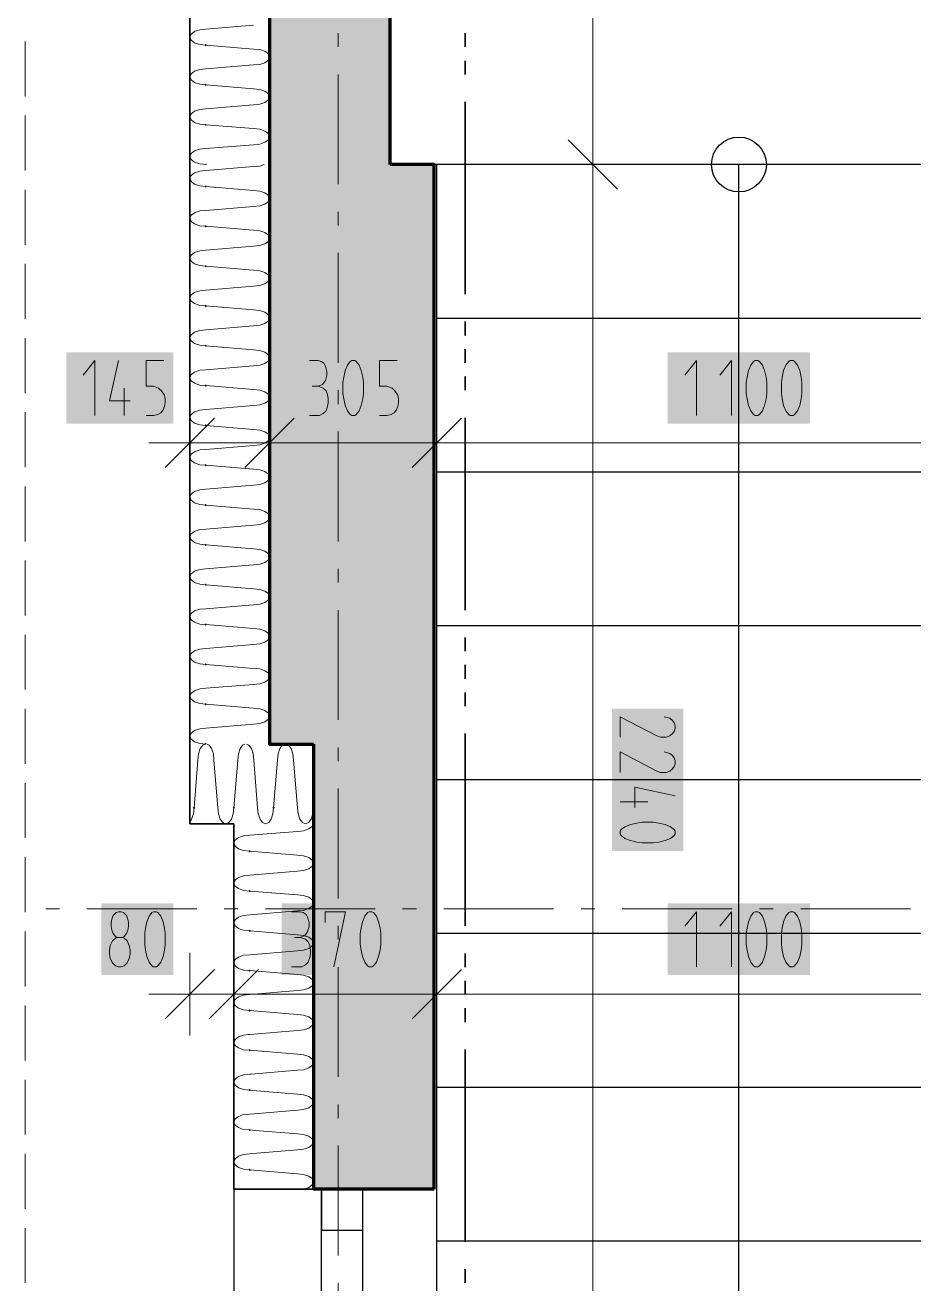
# Model space of a CAD drawing. Header units: millimetres. Extents: x 0 to 594, y 0 to 420.
# Drawn here: x 73.3 to 86.45, y 225.25 to 243.87 of the extents above; entities that cross this region are included whole.
import ezdxf

# ---------------------------------------------------------------- set-up
doc = ezdxf.new("R2010")
doc.units = ezdxf.units.MM
doc.header["$LTSCALE"] = 8
for name, color, linetype in [('PDF_CTU', 7, 'Continuous'), ('PDF_Koty delkove', 7, 'Continuous'), ('PDF_Okna', 7, 'Continuous'), ('PDF_Osy hlavni', 7, 'Continuous'), ('PDF_Pozarni useky', 3, 'Continuous'), ('PDF_Schody 2D', 7, 'Continuous'), ('PDF_Steny obvodove nosne', 7, 'Continuous'), ('PDF_Zatepleni', 7, 'Continuous')]:
    doc.layers.add(name, color=color, linetype=linetype)

msp = doc.modelspace()

# ---------------------------------------------------------------- hatches: boundary and pattern name
at = {"layer": 'PDF_Zatepleni', "transparency": 33554559}
msp.add_hatch(color=256, dxfattribs=at).paths.add_polyline_path([(76.62, 228.721), (76.638, 228.703), (76.62, 228.684), (76.619, 228.685), (76.617, 228.718), (76.601, 228.703), (76.619, 228.685), (76.617, 228.718)])

# ---------------------------------------------------------------- linework, layer by layer
at = {"layer": 'PDF_CTU', "lineweight": 9}
for points in [[(73.296, 243.627), (73.296, 242.814)], [(73.296, 242.53), (73.296, 241.717)], [(73.296, 241.433), (73.296, 240.62)], [(73.296, 240.336), (73.296, 239.523)], [(73.296, 239.239), (73.296, 238.426)], [(73.296, 238.141), (73.296, 237.329)], [(73.296, 237.044), (73.296, 236.232)], [(73.296, 235.947), (73.296, 235.135)], [(73.296, 234.85), (73.296, 234.038)], [(73.296, 233.753), (73.296, 232.941)], [(73.296, 232.656), (73.296, 231.844)], [(73.296, 231.559), (73.296, 230.746)], [(73.296, 230.462), (73.296, 229.649)], [(73.296, 229.365), (73.296, 228.552)], [(73.296, 228.268), (73.296, 227.455)], [(73.296, 227.171), (73.296, 226.358)], [(73.296, 226.074), (73.296, 225.261)]]:
    msp.add_lwpolyline(points, dxfattribs=at)
at = {"layer": 'PDF_Koty delkove', "lineweight": 18}
for points in [[(81.698, 301.251), (81.698, 300.214), (81.698, 299.265), (81.698, 295.887), (81.698, 294.709), (81.698, 293.49), (81.698, 293.084), (81.698, 275.246), (81.698, 274.393), (81.698, 258.14), (81.698, 257.246), (81.698, 241.806), (81.698, 223.603), (81.698, 213.852), (81.698, 212.186), (81.698, 211.495)], [(81.332, 242.172), (82.064, 241.441)], [(81.088, 241.806), (81.698, 241.806), (82.307, 241.806)], [(74.328, 238.094), (74.328, 238.906), (74.155, 238.69)], [(74.848, 238.311), (74.545, 238.311), (74.675, 238.906)], [(75.347, 238.906), (75.087, 238.906), (75.087, 238.528), (75.195, 238.528), (75.271, 238.5), (75.314, 238.459), (75.357, 238.392), (75.368, 238.338), (75.368, 238.284), (75.357, 238.229), (75.336, 238.176), (75.303, 238.135), (75.26, 238.107), (75.195, 238.094), (75.087, 238.094)], [(77.502, 238.906), (77.632, 238.906), (77.675, 238.893), (77.718, 238.866), (77.74, 238.825), (77.762, 238.745), (77.762, 238.69), (77.74, 238.609), (77.697, 238.554), (77.632, 238.528), (77.545, 238.528)], [(78.802, 238.906), (78.542, 238.906), (78.542, 238.528), (78.65, 238.528), (78.726, 238.5), (78.769, 238.459), (78.812, 238.392), (78.823, 238.338), (78.823, 238.284), (78.812, 238.229), (78.791, 238.176), (78.758, 238.135), (78.715, 238.107), (78.65, 238.094), (78.542, 238.094)], [(83.232, 238.094), (83.232, 238.906), (83.059, 238.69)], [(83.752, 238.094), (83.752, 238.906), (83.579, 238.69)], [(84.142, 238.906), (84.099, 238.906), (84.077, 238.893), (84.034, 238.839), (84.002, 238.758), (83.98, 238.662), (83.969, 238.582), (83.969, 238.419), (83.98, 238.338), (84.002, 238.243), (84.034, 238.162), (84.077, 238.107), (84.099, 238.094), (84.142, 238.094), (84.164, 238.107), (84.207, 238.162), (84.24, 238.243), (84.261, 238.338), (84.272, 238.419)], [(84.272, 238.419), (84.272, 238.582), (84.261, 238.662), (84.24, 238.758), (84.207, 238.839), (84.164, 238.893), (84.142, 238.906)], [(77.751, 238.459), (77.707, 238.5), (77.632, 238.528)], [(74.762, 238.094), (74.762, 238.5)], [(77.502, 238.094), (77.653, 238.094), (77.707, 238.121), (77.751, 238.162), (77.772, 238.229), (77.783, 238.284), (77.783, 238.338), (77.772, 238.406), (77.751, 238.459)], [(75.734, 237.078), (75.734, 237.687), (75.734, 238.297)], [(76.912, 237.078), (76.912, 237.687), (76.912, 238.297)], [(79.391, 237.078), (79.391, 237.687), (79.391, 238.297)], [(75.368, 237.322), (76.099, 238.053)], [(76.546, 237.322), (77.278, 238.053)], [(79.025, 237.322), (79.756, 238.053)], [(75.734, 237.687), (75.124, 237.687)], [(75.734, 237.687), (76.912, 237.687), (79.391, 237.687), (88.33, 237.687)], [(82.104, 233.333), (82.104, 233.637), (82.646, 233.354), (82.701, 233.333), (82.782, 233.333), (82.836, 233.354), (82.876, 233.387), (82.904, 233.419), (82.917, 233.463), (82.917, 233.506), (82.904, 233.549), (82.876, 233.582), (82.836, 233.614), (82.755, 233.637)], [(82.104, 232.813), (82.104, 233.117), (82.646, 232.834), (82.701, 232.813), (82.782, 232.813), (82.836, 232.834), (82.876, 232.867), (82.904, 232.899), (82.917, 232.943), (82.917, 232.986), (82.904, 233.029), (82.876, 233.062), (82.836, 233.094), (82.755, 233.117)], [(82.321, 232.293), (82.321, 232.596), (82.917, 232.466)], [(82.104, 232.379), (82.511, 232.379)], [(74.567, 230.591), (74.578, 230.645), (74.599, 230.699), (74.643, 230.74), (74.675, 230.753), (74.718, 230.753), (74.751, 230.74), (74.794, 230.699), (74.816, 230.645), (74.827, 230.591), (74.827, 230.537), (74.816, 230.482), (74.794, 230.429), (74.762, 230.388), (74.74, 230.374)], [(77.238, 230.753), (77.368, 230.753), (77.411, 230.74), (77.454, 230.712), (77.476, 230.672), (77.498, 230.591), (77.498, 230.537), (77.476, 230.456), (77.433, 230.401), (77.368, 230.374), (77.281, 230.374)], [(77.736, 230.591), (77.736, 230.753), (78.039, 230.753), (77.866, 229.94)], [(83.232, 229.94), (83.232, 230.753), (83.059, 230.537)], [(83.752, 229.94), (83.752, 230.753), (83.579, 230.537)], [(84.272, 230.266), (84.272, 230.429), (84.261, 230.509), (84.24, 230.604), (84.207, 230.685), (84.164, 230.74), (84.142, 230.753), (84.099, 230.753), (84.077, 230.74), (84.034, 230.685), (84.002, 230.604), (83.98, 230.509)], [(74.653, 230.374), (74.632, 230.388), (74.599, 230.429), (74.578, 230.482), (74.567, 230.537), (74.567, 230.591)], [(77.443, 229.968), (77.487, 230.009), (77.508, 230.076), (77.519, 230.13), (77.519, 230.185), (77.508, 230.252), (77.487, 230.306), (77.443, 230.347), (77.368, 230.374)], [(83.98, 230.509), (83.969, 230.429), (83.969, 230.266), (83.98, 230.185), (84.002, 230.09), (84.034, 230.009), (84.077, 229.954), (84.099, 229.94), (84.142, 229.94), (84.164, 229.954), (84.207, 230.009), (84.24, 230.09), (84.261, 230.185), (84.272, 230.266)], [(75.734, 228.924), (75.734, 229.534), (75.734, 230.143)], [(76.384, 228.924), (76.384, 229.534), (76.384, 230.143)], [(79.391, 228.924), (79.391, 229.534), (79.391, 230.143)], [(77.238, 229.94), (77.389, 229.94), (77.443, 229.968)], [(75.368, 229.168), (76.099, 229.9)], [(76.018, 229.168), (76.75, 229.9)], [(79.025, 229.168), (79.756, 229.9)], [(75.734, 229.534), (75.124, 229.534)], [(75.734, 229.534), (76.384, 229.534), (79.391, 229.534), (88.33, 229.534), (89.589, 229.534), (90.117, 229.534), (91.093, 229.534), (106.777, 229.534)]]:
    msp.add_lwpolyline(points, dxfattribs=at)
for points in [[(78.303, 238.419), (78.303, 238.582), (78.292, 238.662), (78.271, 238.758), (78.238, 238.839), (78.195, 238.893), (78.173, 238.906), (78.13, 238.906), (78.108, 238.893), (78.065, 238.839), (78.033, 238.758), (78.011, 238.662), (78, 238.582), (78, 238.419), (78.011, 238.338), (78.033, 238.243), (78.065, 238.162), (78.108, 238.107), (78.13, 238.094), (78.173, 238.094), (78.195, 238.107), (78.238, 238.162), (78.271, 238.243), (78.292, 238.338)], [(84.792, 238.419), (84.792, 238.582), (84.781, 238.662), (84.76, 238.758), (84.727, 238.839), (84.684, 238.893), (84.662, 238.906), (84.619, 238.906), (84.597, 238.893), (84.554, 238.839), (84.522, 238.758), (84.5, 238.662), (84.489, 238.582), (84.489, 238.419), (84.5, 238.338), (84.522, 238.243), (84.554, 238.162), (84.597, 238.107), (84.619, 238.094), (84.662, 238.094), (84.684, 238.107), (84.727, 238.162), (84.76, 238.243), (84.781, 238.338)], [(82.43, 231.773), (82.593, 231.773), (82.673, 231.784), (82.768, 231.805), (82.849, 231.838), (82.904, 231.881), (82.917, 231.903), (82.917, 231.946), (82.904, 231.968), (82.849, 232.011), (82.768, 232.043), (82.673, 232.065), (82.593, 232.076), (82.43, 232.076), (82.349, 232.065), (82.254, 232.043), (82.172, 232.011), (82.118, 231.968), (82.104, 231.946), (82.104, 231.903), (82.118, 231.881), (82.172, 231.838), (82.254, 231.805), (82.349, 231.784)], [(75.368, 230.266), (75.368, 230.429), (75.357, 230.509), (75.336, 230.604), (75.303, 230.685), (75.26, 230.74), (75.238, 230.753), (75.195, 230.753), (75.173, 230.74), (75.13, 230.685), (75.098, 230.604), (75.076, 230.509), (75.065, 230.429), (75.065, 230.266), (75.076, 230.185), (75.098, 230.09), (75.13, 230.009), (75.173, 229.954), (75.195, 229.94), (75.238, 229.94), (75.26, 229.954), (75.303, 230.009), (75.336, 230.09), (75.357, 230.185)], [(78.559, 230.266), (78.559, 230.429), (78.548, 230.509), (78.527, 230.604), (78.494, 230.685), (78.451, 230.74), (78.429, 230.753), (78.386, 230.753), (78.364, 230.74), (78.321, 230.685), (78.289, 230.604), (78.267, 230.509), (78.256, 230.429), (78.256, 230.266), (78.267, 230.185), (78.289, 230.09), (78.321, 230.009), (78.364, 229.954), (78.386, 229.94), (78.429, 229.94), (78.451, 229.954), (78.494, 230.009), (78.527, 230.09), (78.548, 230.185)], [(84.792, 230.266), (84.792, 230.429), (84.781, 230.509), (84.76, 230.604), (84.727, 230.685), (84.684, 230.74), (84.662, 230.753), (84.619, 230.753), (84.597, 230.74), (84.554, 230.685), (84.522, 230.604), (84.5, 230.509), (84.489, 230.429), (84.489, 230.266), (84.5, 230.185), (84.522, 230.09), (84.554, 230.009), (84.597, 229.954), (84.619, 229.94), (84.662, 229.94), (84.684, 229.954), (84.727, 230.009), (84.76, 230.09), (84.781, 230.185)], [(74.848, 230.13), (74.848, 230.185), (74.837, 230.252), (74.805, 230.32), (74.762, 230.36), (74.74, 230.374), (74.653, 230.374), (74.632, 230.36), (74.588, 230.32), (74.556, 230.252), (74.545, 230.185), (74.545, 230.13), (74.556, 230.063), (74.588, 229.995), (74.632, 229.954), (74.675, 229.94), (74.718, 229.94), (74.762, 229.954), (74.805, 229.995), (74.837, 230.063)]]:
    msp.add_lwpolyline(points, close=True, dxfattribs=at)
at = {"layer": 'PDF_Koty delkove', "color": 7, "lineweight": 18, "true_color": 0xffffff, "transparency": 33554559}
for points in [[(73.903, 237.972), (75.49, 237.972), (73.903, 239.028), (75.49, 239.028)], [(77.358, 237.972), (78.945, 237.972), (77.358, 239.028), (78.945, 239.028)], [(82.806, 237.972), (84.914, 237.972), (82.806, 239.028), (84.914, 239.028)], [(81.982, 233.758), (81.982, 231.651), (83.039, 233.758), (83.039, 231.651)], [(74.423, 229.818), (75.49, 229.818), (74.423, 230.875), (75.49, 230.875)], [(77.094, 229.818), (78.681, 229.818), (77.094, 230.875), (78.681, 230.875)], [(82.806, 229.818), (84.914, 229.818), (82.806, 230.875), (84.914, 230.875)]]:
    msp.add_solid(points, dxfattribs=at)
at = {"layer": 'PDF_Okna', "lineweight": 25}
msp.add_lwpolyline([(77.684, 226.651), (77.684, 226.041), (78.294, 226.041), (78.294, 226.651)], close=True, dxfattribs=at)
for points in [[(77.684, 220.556), (77.684, 226.651)], [(78.294, 220.556), (78.294, 226.651)]]:
    msp.add_lwpolyline(points, dxfattribs=at)
at = {"layer": 'PDF_Osy hlavni', "lineweight": 18}
for points in [[(77.928, 243.749), (77.928, 243.546)], [(77.928, 243.139), (77.928, 241.514)], [(77.928, 241.108), (77.928, 240.904)], [(77.928, 240.498), (77.928, 238.873)], [(77.928, 238.467), (77.928, 238.263)], [(77.928, 237.857), (77.928, 236.232)], [(77.928, 235.825), (77.928, 235.622)], [(77.928, 235.216), (77.928, 233.591)], [(77.928, 233.184), (77.928, 232.981)], [(77.928, 232.575), (77.928, 230.95)], [(73.6, 230.795), (73.803, 230.795)], [(74.21, 230.795), (75.835, 230.795)], [(76.241, 230.795), (76.445, 230.795)], [(76.851, 230.795), (78.476, 230.795)], [(78.882, 230.795), (79.086, 230.795)], [(79.492, 230.795), (81.117, 230.795)], [(81.524, 230.795), (81.727, 230.795)], [(82.133, 230.795), (83.758, 230.795)], [(84.165, 230.795), (84.368, 230.795)], [(84.774, 230.795), (86.399, 230.795)], [(77.928, 230.543), (77.928, 230.34)], [(77.928, 229.934), (77.928, 228.309)], [(77.928, 227.902), (77.928, 227.699)], [(77.928, 227.293), (77.928, 225.667)], [(77.928, 225.261), (77.928, 225.058)]]:
    msp.add_lwpolyline(points, dxfattribs=at)
at = {"layer": 'PDF_Pozarni useky', "lineweight": 35}
for points in [[(79.807, 243.749), (79.807, 243.546)], [(79.807, 243.342), (79.807, 243.139)], [(79.807, 242.733), (79.807, 239.889)], [(79.807, 239.482), (79.807, 239.279)], [(79.807, 239.076), (79.807, 238.873)], [(79.807, 238.67), (79.807, 238.467)], [(79.807, 238.06), (79.807, 235.216)], [(79.807, 234.81), (79.807, 234.606)], [(79.807, 234.403), (79.807, 234.2)], [(79.807, 233.997), (79.807, 233.794)], [(79.807, 233.388), (79.807, 230.543)], [(79.807, 230.137), (79.807, 229.934)], [(79.807, 229.731), (79.807, 229.527)], [(79.807, 229.324), (79.807, 229.121)], [(79.807, 228.715), (79.807, 225.871)], [(79.807, 225.464), (79.807, 225.261)]]:
    msp.add_lwpolyline(points, dxfattribs=at)
at = {"layer": 'PDF_Schody 2D', "lineweight": 25}
for points in [[(87.517, 241.806), (78.741, 241.806)], [(93.124, 213.852), (79.391, 213.852), (79.391, 241.806)], [(83.86, 223.603), (83.86, 241.806)], [(87.517, 239.531), (79.391, 239.531)], [(87.517, 237.256), (79.391, 237.256)], [(87.517, 234.98), (79.391, 234.98)], [(87.517, 232.705), (79.391, 232.705)], [(87.517, 230.429), (79.391, 230.429)], [(87.517, 228.154), (79.391, 228.154)], [(87.517, 225.879), (79.391, 225.879)]]:
    msp.add_lwpolyline(points, dxfattribs=at)
msp.add_circle((83.86, 241.806), 0.406, dxfattribs=at)
at = {"layer": 'PDF_Steny obvodove nosne', "lineweight": 70}
for points in [[(78.7, 241.806), (78.7, 257.246), (78.7, 258.14), (78.7, 264.235), (77.725, 264.235), (77.467, 264.235), (76.912, 264.235), (76.912, 241.806), (76.912, 241.806)], [(76.912, 241.806), (76.912, 233.233), (77.562, 233.233)], [(79.35, 233.233), (79.35, 241.806), (78.741, 241.806), (78.7, 241.806)], [(77.562, 233.233), (77.562, 232.055), (77.562, 226.651)], [(79.35, 226.651), (79.35, 233.233)], [(79.35, 226.651), (78.294, 226.651), (77.684, 226.651), (77.562, 226.651)]]:
    msp.add_lwpolyline(points, dxfattribs=at)
at = {"layer": 'PDF_Steny obvodove nosne', "lineweight": 25}
for points in [[(76.384, 226.651), (76.384, 220.556)], [(79.391, 220.556), (79.391, 226.651)]]:
    msp.add_lwpolyline(points, dxfattribs=at)
at = {"layer": 'PDF_Steny obvodove nosne', "color": 9, "lineweight": 9, "true_color": 0xc0c0c0, "transparency": 33554559}
for points in [[(78.7, 241.806), (78.7, 264.235), (76.912, 241.806), (76.912, 264.235)], [(79.35, 233.233), (79.35, 241.806), (76.912, 233.233), (76.912, 241.806)], [(77.562, 226.651), (79.35, 226.651), (77.562, 233.233), (79.35, 233.233)]]:
    msp.add_solid(points, dxfattribs=at)
at = {"layer": 'PDF_Zatepleni', "lineweight": 35}
for points in [[(77.562, 232.055), (77.562, 233.233), (76.912, 233.233), (76.912, 241.806), (76.912, 241.806), (76.912, 264.235), (75.734, 264.235), (75.734, 241.806), (75.734, 241.806), (75.734, 233.233), (75.734, 232.055), (76.384, 232.055)], [(76.384, 232.055), (76.384, 226.651)], [(77.562, 226.651), (77.562, 232.055)], [(77.562, 226.651), (76.384, 226.651)]]:
    msp.add_lwpolyline(points, dxfattribs=at)
at = {"layer": 'PDF_Zatepleni', "lineweight": 9}
for points in [[(75.969, 243.809), (75.879, 243.8), (75.803, 243.775), (75.752, 243.737), (75.734, 243.692)], [(75.969, 243.809), (76.676, 243.868)], [(76.676, 243.515), (75.969, 243.574), (75.879, 243.583), (75.803, 243.608), (75.752, 243.647), (75.734, 243.692)], [(76.676, 243.515), (76.676, 243.515)], [(76.912, 243.409), (76.895, 243.442), (76.844, 243.481), (76.767, 243.506), (76.676, 243.515)], [(76.676, 243.279), (76.767, 243.288), (76.844, 243.313), (76.895, 243.352), (76.912, 243.385)], [(75.969, 243.22), (75.879, 243.211), (75.803, 243.186), (75.752, 243.148), (75.734, 243.102)], [(75.969, 243.22), (76.676, 243.279)], [(76.676, 242.926), (75.969, 242.985), (75.879, 242.994), (75.803, 243.019), (75.752, 243.057), (75.734, 243.102)], [(76.676, 242.926), (76.676, 242.926)], [(76.912, 242.82), (76.895, 242.853), (76.844, 242.892), (76.767, 242.917), (76.676, 242.926)], [(75.969, 242.631), (75.879, 242.622), (75.803, 242.597), (75.752, 242.558), (75.734, 242.513)], [(75.969, 242.631), (76.676, 242.689)], [(76.676, 242.689), (76.767, 242.698), (76.844, 242.724), (76.895, 242.763), (76.912, 242.796)], [(76.676, 242.337), (75.969, 242.395), (75.879, 242.404), (75.803, 242.43), (75.752, 242.468), (75.734, 242.513)], [(76.676, 242.337), (76.676, 242.337)], [(76.912, 242.231), (76.895, 242.264), (76.844, 242.302), (76.767, 242.328), (76.676, 242.337)], [(75.969, 242.042), (76.676, 242.1)], [(76.676, 242.1), (76.767, 242.109), (76.844, 242.135), (76.895, 242.173), (76.912, 242.206)], [(75.969, 242.042), (75.879, 242.033), (75.803, 242.007), (75.752, 241.969), (75.734, 241.924)], [(75.734, 241.924), (75.752, 241.879), (75.803, 241.841), (75.879, 241.815), (75.969, 241.806)], [(75.969, 241.717), (75.879, 241.708), (75.803, 241.682), (75.752, 241.644), (75.734, 241.599)], [(75.969, 241.717), (76.676, 241.775), (76.767, 241.784), (76.833, 241.806)], [(75.734, 241.599), (75.752, 241.554), (75.803, 241.516), (75.879, 241.49), (75.969, 241.481)], [(76.676, 241.423), (75.969, 241.481)], [(76.676, 241.423), (76.676, 241.423)], [(76.912, 241.317), (76.895, 241.35), (76.844, 241.388), (76.767, 241.414), (76.676, 241.423)], [(75.969, 241.128), (75.879, 241.119), (75.803, 241.093), (75.752, 241.055), (75.734, 241.01)], [(75.969, 241.128), (76.676, 241.186), (76.767, 241.195), (76.844, 241.221), (76.895, 241.259), (76.912, 241.292)], [(75.734, 241.01), (75.752, 240.965), (75.803, 240.927), (75.879, 240.901), (75.969, 240.892)], [(76.676, 240.834), (75.969, 240.892)], [(76.676, 240.834), (76.676, 240.834)], [(76.912, 240.728), (76.895, 240.761), (76.844, 240.799), (76.767, 240.825), (76.676, 240.834)], [(75.969, 240.539), (76.676, 240.597), (76.767, 240.606), (76.844, 240.632), (76.895, 240.67), (76.912, 240.703)], [(75.969, 240.539), (75.879, 240.53), (75.803, 240.504), (75.752, 240.466), (75.734, 240.421)], [(75.734, 240.421), (75.752, 240.376), (75.803, 240.337), (75.879, 240.312), (75.969, 240.303)], [(76.676, 240.245), (75.969, 240.303)], [(76.676, 240.245), (76.676, 240.245)], [(76.912, 240.139), (76.895, 240.171), (76.844, 240.21), (76.767, 240.236), (76.676, 240.245)], [(75.969, 239.949), (76.676, 240.008), (76.767, 240.017), (76.844, 240.042), (76.895, 240.081), (76.912, 240.114)], [(75.969, 239.949), (75.879, 239.94), (75.803, 239.915), (75.752, 239.877), (75.734, 239.832)], [(75.734, 239.832), (75.752, 239.787), (75.803, 239.748), (75.879, 239.723), (75.969, 239.714)], [(76.676, 239.655), (75.969, 239.714)], [(76.676, 239.655), (76.676, 239.655)], [(76.912, 239.549), (76.895, 239.582), (76.844, 239.621), (76.767, 239.646), (76.676, 239.655)], [(75.969, 239.36), (76.676, 239.419), (76.767, 239.428), (76.844, 239.453), (76.895, 239.492), (76.912, 239.525)], [(75.752, 239.288), (75.734, 239.242)], [(75.969, 239.36), (75.879, 239.351), (75.803, 239.326), (75.752, 239.288)], [(75.734, 239.242), (75.752, 239.197), (75.803, 239.159), (75.879, 239.134), (75.969, 239.125)], [(76.676, 239.066), (75.969, 239.125)], [(75.969, 238.771), (76.676, 238.829), (76.767, 238.838), (76.844, 238.864), (76.895, 238.903), (76.912, 238.935)], [(76.676, 239.066), (76.676, 239.066)], [(76.912, 238.96), (76.895, 238.993), (76.844, 239.032), (76.767, 239.057), (76.676, 239.066)], [(75.969, 238.771), (75.879, 238.762), (75.803, 238.737), (75.752, 238.698), (75.734, 238.653)], [(75.734, 238.653), (75.752, 238.608), (75.803, 238.57), (75.879, 238.544), (75.969, 238.535)], [(76.676, 238.477), (75.969, 238.535)], [(76.676, 238.477), (76.676, 238.477)], [(76.912, 238.371), (76.895, 238.404), (76.844, 238.442), (76.767, 238.468), (76.676, 238.477)], [(76.767, 238.249), (76.844, 238.275), (76.895, 238.313), (76.912, 238.346)], [(75.969, 238.182), (75.879, 238.173), (75.803, 238.147), (75.752, 238.109), (75.734, 238.064)], [(75.969, 238.182), (76.676, 238.24)], [(76.676, 238.24), (76.767, 238.249)], [(75.734, 238.064), (75.752, 238.019), (75.803, 237.981), (75.879, 237.955), (75.969, 237.946)], [(76.676, 237.888), (75.969, 237.946)], [(76.676, 237.888), (76.676, 237.888)], [(76.912, 237.782), (76.895, 237.815), (76.844, 237.853), (76.767, 237.879), (76.676, 237.888)], [(75.969, 237.593), (75.879, 237.584), (75.803, 237.558), (75.752, 237.52), (75.734, 237.475)], [(75.969, 237.593), (76.676, 237.651)], [(76.676, 237.651), (76.767, 237.66), (76.844, 237.686), (76.895, 237.724), (76.912, 237.757)], [(75.734, 237.475), (75.752, 237.43), (75.803, 237.392), (75.879, 237.366), (75.969, 237.357)], [(76.676, 237.299), (75.969, 237.357)], [(76.676, 237.299), (76.676, 237.299)], [(76.912, 237.193), (76.895, 237.226), (76.844, 237.264), (76.767, 237.29), (76.676, 237.299)], [(75.969, 237.004), (76.676, 237.062)], [(76.676, 237.062), (76.767, 237.071), (76.844, 237.097), (76.895, 237.135), (76.912, 237.168)], [(75.969, 237.004), (75.879, 236.995), (75.803, 236.969), (75.752, 236.931), (75.734, 236.886)], [(75.734, 236.886), (75.752, 236.841), (75.803, 236.802), (75.879, 236.777)], [(75.879, 236.777), (75.969, 236.768)], [(76.676, 236.71), (75.969, 236.768)], [(76.676, 236.71), (76.676, 236.71)], [(76.912, 236.604), (76.895, 236.637), (76.844, 236.675), (76.767, 236.701), (76.676, 236.71)], [(75.969, 236.414), (76.676, 236.473)], [(76.676, 236.473), (76.767, 236.482), (76.844, 236.507), (76.895, 236.546), (76.912, 236.579)], [(75.969, 236.414), (75.879, 236.405), (75.803, 236.38), (75.752, 236.342), (75.734, 236.297), (75.734, 236.297)], [(75.734, 236.297), (75.734, 236.297), (75.752, 236.252), (75.803, 236.213), (75.879, 236.188), (75.969, 236.179)], [(76.676, 236.12), (75.969, 236.179)], [(76.676, 236.12), (76.676, 236.12)], [(76.912, 236.014), (76.895, 236.047), (76.844, 236.086), (76.767, 236.111), (76.676, 236.12)], [(76.676, 235.884), (76.767, 235.893), (76.844, 235.918), (76.895, 235.957), (76.912, 235.99)], [(75.969, 235.825), (75.879, 235.816), (75.803, 235.791), (75.752, 235.753), (75.734, 235.707), (75.734, 235.707)], [(75.969, 235.825), (76.676, 235.884)], [(75.734, 235.707), (75.734, 235.707), (75.752, 235.662), (75.803, 235.624), (75.879, 235.599), (75.969, 235.59)], [(76.676, 235.531), (75.969, 235.59)], [(76.676, 235.531), (76.676, 235.531)], [(76.767, 235.522), (76.676, 235.531)], [(76.676, 235.294), (76.767, 235.303), (76.844, 235.329), (76.895, 235.368), (76.912, 235.401)], [(76.912, 235.425), (76.895, 235.458), (76.844, 235.497), (76.767, 235.522)], [(75.969, 235.236), (75.879, 235.227), (75.803, 235.202), (75.752, 235.163), (75.734, 235.118), (75.734, 235.118)], [(75.969, 235.236), (76.676, 235.294)], [(75.734, 235.118), (75.734, 235.118), (75.752, 235.073), (75.803, 235.035), (75.879, 235.009), (75.969, 235)], [(76.676, 234.942), (75.969, 235)], [(76.676, 234.942), (76.676, 234.942)], [(76.912, 234.836), (76.895, 234.869), (76.844, 234.907), (76.767, 234.933), (76.676, 234.942)], [(76.676, 234.705), (76.767, 234.714), (76.844, 234.74), (76.895, 234.778), (76.912, 234.811)], [(75.969, 234.647), (75.879, 234.638), (75.803, 234.612), (75.752, 234.574), (75.734, 234.529), (75.734, 234.529)], [(75.969, 234.647), (76.676, 234.705)], [(75.734, 234.529), (75.734, 234.529), (75.752, 234.484), (75.803, 234.446), (75.879, 234.42), (75.969, 234.411)], [(76.676, 234.353), (75.969, 234.411)], [(76.676, 234.353), (76.676, 234.353)], [(76.912, 234.247), (76.895, 234.28), (76.844, 234.318), (76.767, 234.344), (76.676, 234.353)], [(75.969, 234.058), (75.879, 234.049), (75.803, 234.023), (75.752, 233.985), (75.734, 233.94)], [(75.969, 234.058), (76.676, 234.116)], [(76.676, 234.116), (76.767, 234.125), (76.844, 234.151), (76.895, 234.189), (76.912, 234.222)], [(75.734, 233.94), (75.752, 233.895), (75.803, 233.857), (75.879, 233.831), (75.969, 233.822)], [(76.676, 233.764), (75.969, 233.822)], [(76.676, 233.764), (76.676, 233.764)], [(76.912, 233.658), (76.895, 233.691), (76.844, 233.729), (76.767, 233.755), (76.676, 233.764)], [(75.969, 233.469), (76.676, 233.527)], [(76.676, 233.527), (76.767, 233.536), (76.844, 233.562), (76.895, 233.6), (76.912, 233.633)], [(75.969, 233.469), (75.879, 233.46), (75.803, 233.434), (75.752, 233.396), (75.734, 233.351)], [(75.734, 233.351), (75.752, 233.306), (75.803, 233.267), (75.879, 233.242), (75.969, 233.233)], [(75.959, 233.233), (75.926, 233.216), (75.888, 233.165), (75.862, 233.088), (75.853, 232.997)], [(75.984, 233.233), (76.017, 233.216), (76.055, 233.165), (76.081, 233.088), (76.09, 232.997), (76.148, 232.29), (76.157, 232.2), (76.183, 232.124), (76.221, 232.073), (76.266, 232.055), (76.311, 232.073), (76.349, 232.124), (76.375, 232.2)], [(76.548, 233.233), (76.515, 233.216), (76.477, 233.165), (76.451, 233.088), (76.442, 232.997)], [(76.573, 233.233), (76.606, 233.216), (76.644, 233.165), (76.67, 233.088), (76.679, 232.997), (76.737, 232.29), (76.746, 232.2), (76.772, 232.124), (76.81, 232.073), (76.855, 232.055), (76.9, 232.073), (76.939, 232.124), (76.964, 232.2), (76.973, 232.29), (77.031, 232.997)], [(77.137, 233.233), (77.104, 233.216), (77.066, 233.165), (77.04, 233.088), (77.031, 232.997)], [(77.162, 233.233), (77.195, 233.216), (77.234, 233.165), (77.259, 233.088), (77.268, 232.997), (77.327, 232.29), (77.336, 232.2), (77.361, 232.124), (77.399, 232.073), (77.444, 232.055), (77.489, 232.073), (77.528, 232.124), (77.553, 232.2), (77.562, 232.29)], [(75.853, 232.997), (75.795, 232.29)], [(75.853, 232.997), (75.853, 232.997)], [(76.442, 232.997), (76.384, 232.29)], [(76.442, 232.997), (76.442, 232.997)], [(77.031, 232.997), (77.031, 232.997)], [(75.734, 232.088), (75.76, 232.124), (75.786, 232.2), (75.795, 232.29)], [(76.375, 232.2), (76.384, 232.29)], [(76.62, 231.884), (77.327, 231.942), (77.417, 231.951), (77.494, 231.977), (77.545, 232.015), (77.562, 232.048)], [(76.62, 231.884), (76.529, 231.875), (76.453, 231.849), (76.402, 231.811), (76.401, 231.809), (76.384, 231.766)], [(76.384, 231.766), (76.402, 231.721), (76.407, 231.717), (76.453, 231.683), (76.529, 231.657), (76.62, 231.648)], [(77.327, 231.59), (76.62, 231.648)], [(76.62, 231.295), (77.327, 231.353), (77.417, 231.362), (77.494, 231.388), (77.545, 231.426), (77.562, 231.459)], [(77.327, 231.59), (77.327, 231.59)], [(77.562, 231.484), (77.545, 231.517), (77.494, 231.555), (77.417, 231.581), (77.327, 231.59)], [(76.62, 231.295), (76.529, 231.286), (76.453, 231.26), (76.44, 231.251), (76.402, 231.222), (76.384, 231.177)], [(76.384, 231.177), (76.402, 231.132), (76.451, 231.095), (76.453, 231.094), (76.529, 231.068), (76.62, 231.059)], [(77.327, 231.001), (76.62, 231.059)], [(77.327, 231.001), (77.327, 231.001)], [(77.562, 230.895), (77.545, 230.928), (77.494, 230.966), (77.417, 230.992), (77.327, 231.001)], [(77.327, 230.764), (76.62, 230.706), (76.529, 230.697), (76.48, 230.68), (76.453, 230.671), (76.402, 230.633), (76.384, 230.588)], [(77.327, 230.764), (77.417, 230.773)], [(77.417, 230.773), (77.494, 230.799), (77.545, 230.837), (77.562, 230.87)], [(76.384, 230.588), (76.402, 230.543), (76.453, 230.505), (76.493, 230.491), (76.529, 230.479)], [(76.529, 230.479), (76.62, 230.47)], [(77.327, 230.412), (76.62, 230.47)], [(77.327, 230.412), (77.327, 230.412)], [(77.562, 230.306), (77.545, 230.339), (77.494, 230.377), (77.417, 230.403), (77.327, 230.412)], [(77.327, 230.175), (76.62, 230.117), (76.529, 230.108), (76.52, 230.104), (76.453, 230.082), (76.402, 230.044), (76.384, 229.999)], [(77.327, 230.175), (77.417, 230.184), (77.494, 230.21), (77.545, 230.248), (77.562, 230.281)], [(76.384, 229.999), (76.402, 229.954), (76.453, 229.915), (76.529, 229.89), (76.535, 229.889), (76.62, 229.881)], [(77.327, 229.823), (76.62, 229.881)], [(77.327, 229.823), (77.327, 229.823)], [(77.562, 229.716), (77.545, 229.749), (77.494, 229.788), (77.417, 229.814), (77.327, 229.823)], [(77.327, 229.586), (76.62, 229.527), (76.56, 229.521), (76.529, 229.518), (76.453, 229.493), (76.402, 229.455), (76.384, 229.41)], [(77.327, 229.586), (77.417, 229.595), (77.494, 229.62), (77.545, 229.659), (77.562, 229.692)], [(76.384, 229.41), (76.402, 229.364), (76.453, 229.326), (76.529, 229.301), (76.576, 229.296), (76.62, 229.292)], [(77.327, 229.233), (76.62, 229.292)], [(77.327, 229.233), (77.327, 229.233)], [(77.562, 229.127), (77.545, 229.16), (77.494, 229.199), (77.417, 229.224), (77.327, 229.233)], [(77.327, 228.997), (77.417, 229.006), (77.494, 229.031), (77.545, 229.07), (77.562, 229.103)], [(76.601, 228.936), (76.529, 228.929), (76.453, 228.904), (76.402, 228.865), (76.384, 228.82)], [(76.62, 228.938), (76.601, 228.936)], [(76.62, 228.938), (77.327, 228.997)], [(76.384, 228.82), (76.402, 228.775), (76.453, 228.737), (76.529, 228.711), (76.618, 228.703), (76.62, 228.703)], [(77.327, 228.644), (76.62, 228.703)], [(77.327, 228.644), (77.327, 228.644)], [(77.562, 228.538), (77.545, 228.571), (77.494, 228.61), (77.417, 228.635), (77.327, 228.644)], [(77.327, 228.407), (77.417, 228.416), (77.494, 228.442), (77.545, 228.48), (77.562, 228.513)], [(76.62, 228.349), (76.529, 228.34), (76.453, 228.315), (76.402, 228.276), (76.384, 228.231)], [(76.62, 228.349), (76.642, 228.351), (77.327, 228.407)], [(76.384, 228.231), (76.402, 228.186), (76.453, 228.148), (76.529, 228.122), (76.62, 228.113)], [(77.327, 228.055), (76.659, 228.11), (76.62, 228.113)], [(77.327, 228.055), (77.327, 228.055)], [(77.562, 227.949), (77.545, 227.982), (77.494, 228.02), (77.417, 228.046), (77.327, 228.055)], [(77.327, 227.818), (77.417, 227.827), (77.494, 227.853), (77.545, 227.891), (77.562, 227.924)], [(76.62, 227.76), (76.529, 227.751), (76.453, 227.725), (76.402, 227.687), (76.384, 227.642)], [(76.62, 227.76), (76.683, 227.765), (77.327, 227.818)], [(76.384, 227.642), (76.402, 227.597), (76.453, 227.559), (76.529, 227.533), (76.62, 227.524)], [(77.327, 227.466), (76.7, 227.518), (76.62, 227.524)], [(77.327, 227.466), (77.327, 227.466)], [(77.562, 227.36), (77.545, 227.393), (77.494, 227.431), (77.417, 227.457), (77.327, 227.466)], [(76.62, 227.171), (76.529, 227.162), (76.453, 227.136), (76.402, 227.098), (76.384, 227.053)], [(76.62, 227.171), (76.724, 227.179), (77.327, 227.229)], [(77.327, 227.229), (77.417, 227.238), (77.494, 227.264), (77.545, 227.302), (77.562, 227.335)], [(76.384, 227.053), (76.402, 227.008), (76.453, 226.97), (76.529, 226.944), (76.62, 226.935)], [(77.327, 226.877), (76.741, 226.925), (76.62, 226.935)], [(77.327, 226.877), (77.327, 226.877)], [(77.562, 226.771), (77.545, 226.804), (77.494, 226.842), (77.417, 226.868), (77.327, 226.877)], [(77.422, 226.651), (77.494, 226.675), (77.545, 226.713), (77.562, 226.746)]]:
    msp.add_lwpolyline(points, dxfattribs=at)
at = {"layer": 'PDF_Zatepleni', "lineweight": 9, "transparency": 33554559}
for points in [[(75.969, 243.592), (75.988, 243.574), (75.951, 243.574), (75.969, 243.556)], [(75.969, 243.003), (75.988, 242.985), (75.951, 242.985), (75.969, 242.966)], [(75.969, 242.414), (75.988, 242.395), (75.951, 242.395), (75.969, 242.377)], [(75.969, 241.825), (75.988, 241.806), (75.951, 241.806)], [(75.969, 241.5), (75.988, 241.481), (75.951, 241.481), (75.969, 241.463)], [(75.969, 240.91), (75.988, 240.892), (75.951, 240.892), (75.969, 240.874)], [(75.969, 240.321), (75.988, 240.303), (75.951, 240.303), (75.969, 240.285)], [(75.969, 239.732), (75.988, 239.714), (75.951, 239.714), (75.969, 239.695)], [(75.969, 239.143), (75.988, 239.125), (75.951, 239.125), (75.969, 239.106)], [(75.969, 238.554), (75.988, 238.535), (75.951, 238.535), (75.969, 238.517)], [(75.969, 237.965), (75.988, 237.946), (75.951, 237.946), (75.969, 237.928)], [(75.969, 237.375), (75.988, 237.357), (75.951, 237.357), (75.969, 237.339)], [(75.969, 236.786), (75.988, 236.768), (75.951, 236.768), (75.969, 236.75)], [(75.969, 236.197), (75.988, 236.179), (75.951, 236.179), (75.969, 236.16)], [(75.969, 235.608), (75.988, 235.59), (75.951, 235.59), (75.969, 235.571)], [(75.969, 235.019), (75.988, 235), (75.951, 235), (75.969, 234.982)], [(75.969, 234.43), (75.988, 234.411), (75.951, 234.411), (75.969, 234.393)], [(75.969, 233.84), (75.988, 233.822), (75.951, 233.822), (75.969, 233.804)], [(75.969, 233.251), (75.988, 233.233), (75.951, 233.233)], [(75.795, 232.309), (75.813, 232.29), (75.776, 232.29), (75.795, 232.272)], [(76.384, 232.309), (76.402, 232.29), (76.366, 232.29), (76.384, 232.272)], [(76.973, 232.309), (76.991, 232.29), (76.955, 232.29), (76.973, 232.272)], [(77.562, 232.272), (77.544, 232.29), (77.562, 232.309)], [(76.62, 231.667), (76.638, 231.648), (76.601, 231.648), (76.62, 231.63)], [(76.62, 231.077), (76.638, 231.059), (76.601, 231.059), (76.62, 231.041)], [(76.62, 230.488), (76.638, 230.47), (76.601, 230.47), (76.62, 230.452)], [(76.62, 229.899), (76.638, 229.881), (76.601, 229.881), (76.62, 229.863)], [(76.62, 229.31), (76.638, 229.292), (76.601, 229.292), (76.62, 229.273)], [(76.62, 228.132), (76.638, 228.113), (76.601, 228.113), (76.62, 228.095)], [(76.62, 227.542), (76.638, 227.524), (76.601, 227.524), (76.62, 227.506)], [(76.62, 226.953), (76.638, 226.935), (76.601, 226.935), (76.62, 226.917)]]:
    msp.add_solid(points, dxfattribs=at)

doc.saveas('drawing.dxf')
